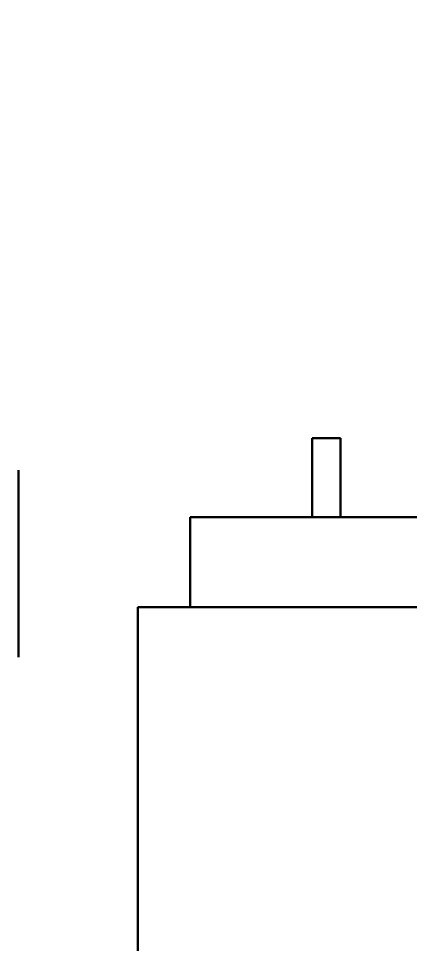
# Model space of a CAD drawing. Header units: millimetres. Extents: x 71 to 428, y 120 to 295.
# Drawn here: x 366.57 to 370.06, y 208.08 to 216.31 of the extents above; entities that cross this region are included whole.
import ezdxf

# ---------------------------------------------------------------- set-up
doc = ezdxf.new("R2010")
doc.units = ezdxf.units.MM
doc.header["$LTSCALE"] = 0.75
doc.layers.add('Visible', color=7, linetype='Continuous', lineweight=50)

msp = doc.modelspace()

# ---------------------------------------------------------------- linework, layer by layer
at = {"layer": 'Visible'}
for p, q in [((369.1854, 211.8818), (369.1854, 212.5818)), ((369.1854, 212.5818), (369.4354, 212.5818)), ((369.4354, 212.5818), (369.4354, 211.8818)), ((366.5736, 212.299), (366.5736, 212.2993)), ((366.5736, 210.639), (366.5736, 212.299)), ((368.0986, 211.8818), (371.5222, 211.8818)), ((368.0986, 211.8818), (368.0986, 211.0818)), ((371.9854, 211.0818), (367.6354, 211.0818)), ((367.6354, 211.0818), (367.6354, 207.3818)), ((366.5736, 210.6387), (366.5736, 210.639))]:
    msp.add_line(p, q, dxfattribs=at)
at = {"layer": 'Visible', "extrusion": (0, 0, -1)}
msp.add_circle((-354.8964, 204.496), 47.93, dxfattribs=at)

doc.saveas('drawing.dxf')
